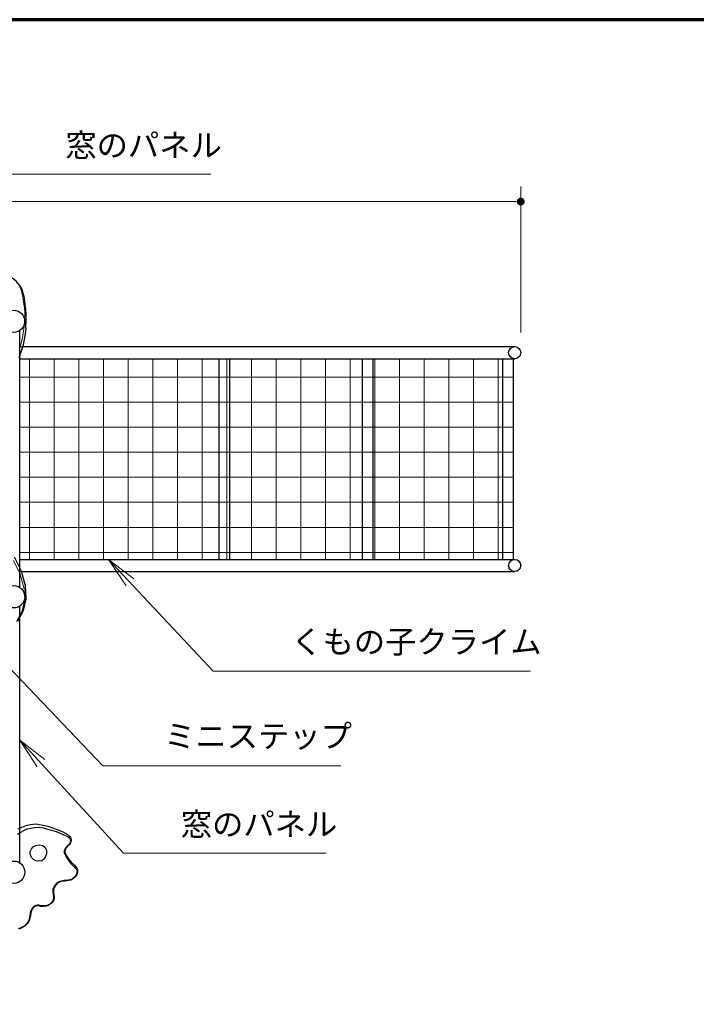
# Model space of a CAD drawing. Units: millimetres at full size, sheet at 1:50; details may follow other scales. Extents: x 750 to 20250, y 750 to 14100.
# Drawn here: x 5596 to 8299, y 10206 to 14100 of the extents above; entities that cross this region are included whole.
import ezdxf
from ezdxf.enums import TextEntityAlignment as Align

# ---------------------------------------------------------------- set-up
doc = ezdxf.new("R2010")
doc.units = ezdxf.units.MM
doc.header["$LTSCALE"] = 50
for name, color, linetype, lineweight in [('D-DCR-HCH', 8, 'Continuous', 13), ('D-STR-1', 1, 'Continuous', 25), ('D-STR-3', 251, 'Continuous', 9), ('D-STR-DIM', 7, 'Continuous', 13), ('D-STR-HTXT', 7, 'Continuous', 13), ('D-TTL', 7, 'Continuous', 70)]:
    doc.layers.add(name, color=color, linetype=linetype, lineweight=lineweight)
doc.styles.add('ＭＳ ゴシック', font='')
doc.styles.get('ＭＳ ゴシック').set_extended_font_data('MS Gothic')

# ---------------------------------------------------------------- blocks, each defined once
blk = doc.blocks.new('filled_dot')
at = {"color": 0, "linetype": 'Continuous', "lineweight": -2, "const_width": 1.25}
blk.add_lwpolyline([(-0.625, 0, 1), (0.625, 0, 1)], format="xyb", close=True, dxfattribs=at)
blk = doc.blocks.new('open_arrow')
at = {"color": 0, "linetype": 'Continuous', "lineweight": -2}
blk.add_lwpolyline([(7.5, 1.25), (0, 0), (7.5, -1.25)], dxfattribs=at)

msp = doc.modelspace()

# ---------------------------------------------------------------- linework, layer by layer
at = {"layer": 'D-DCR-HCH'}
for p, q in [((5635.87, 11971.64), (5635.87, 12745.06)), ((5734.39, 11971.64), (5734.39, 12745.06)), ((5832.91, 11971.64), (5832.91, 12745.06)), ((5931.43, 11971.64), (5931.43, 12745.06)), ((6029.95, 11971.64), (6029.95, 12745.06)), ((6128.47, 11971.64), (6128.47, 12745.06)), ((6226.99, 11971.64), (6226.99, 12745.06)), ((6325.51, 11971.64), (6325.51, 12745.06)), ((6424.03, 11971.64), (6424.03, 12745.06)), ((6522.54, 11971.64), (6522.54, 12745.06)), ((6621.06, 11971.64), (6621.06, 12745.06)), ((6719.58, 11971.64), (6719.58, 12745.06)), ((6818.1, 11971.64), (6818.1, 12745.06)), ((6916.62, 11971.64), (6916.62, 12745.06)), ((7015.14, 11971.64), (7015.14, 12745.06)), ((7113.66, 11971.64), (7113.66, 12745.06)), ((7212.18, 11971.64), (7212.18, 12745.06)), ((7310.7, 11971.64), (7310.7, 12745.06)), ((7409.22, 11971.64), (7409.22, 12745.06)), ((7507.74, 11971.64), (7507.74, 12745.06)), ((5598.02, 12671.64), (5640.08, 12671.64)), ((5640.08, 12671.64), (5931.43, 12671.64)), ((5931.43, 12671.64), (6409.73, 12671.64)), ((6409.73, 12671.64), (6451.79, 12671.64)), ((6451.79, 12671.64), (6719.58, 12671.64)), ((6719.58, 12671.64), (6972.68, 12671.64)), ((6972.68, 12671.64), (7014.75, 12671.64)), ((7014.75, 12671.64), (7507.74, 12671.64)), ((7507.74, 12671.64), (7525.14, 12671.64)), ((7525.14, 12671.64), (7567.21, 12671.64)), ((5598.02, 12571.64), (5640.08, 12571.64)), ((5640.08, 12571.64), (5931.43, 12571.64)), ((5931.43, 12571.64), (6409.73, 12571.64)), ((6409.73, 12571.64), (6451.79, 12571.64)), ((6451.79, 12571.64), (6719.58, 12571.64)), ((6719.58, 12571.64), (6972.68, 12571.64)), ((6972.68, 12571.64), (7014.75, 12571.64)), ((7014.75, 12571.64), (7507.74, 12571.64)), ((7507.74, 12571.64), (7525.14, 12571.64)), ((7525.14, 12571.64), (7567.21, 12571.64)), ((5598.02, 12471.64), (5640.08, 12471.64)), ((5640.08, 12471.64), (5931.43, 12471.64)), ((5931.43, 12471.64), (6409.73, 12471.64)), ((6409.73, 12471.64), (6451.79, 12471.64)), ((6451.79, 12471.64), (6719.58, 12471.64)), ((6719.58, 12471.64), (6972.68, 12471.64)), ((6972.68, 12471.64), (7014.75, 12471.64)), ((7014.75, 12471.64), (7507.74, 12471.64)), ((7507.74, 12471.64), (7525.14, 12471.64)), ((7525.14, 12471.64), (7567.21, 12471.64)), ((5598.02, 12371.64), (5640.08, 12371.64)), ((5640.08, 12371.64), (5931.43, 12371.64)), ((5931.43, 12371.64), (6409.73, 12371.64)), ((6409.73, 12371.64), (6451.79, 12371.64)), ((6451.79, 12371.64), (6719.58, 12371.64)), ((6719.58, 12371.64), (6972.68, 12371.64)), ((6972.68, 12371.64), (7014.75, 12371.64)), ((7014.75, 12371.64), (7507.74, 12371.64)), ((7507.74, 12371.64), (7525.14, 12371.64)), ((7525.14, 12371.64), (7567.21, 12371.64)), ((5598.02, 12271.64), (5640.08, 12271.64)), ((5640.08, 12271.64), (5931.43, 12271.64)), ((5931.43, 12271.64), (6409.73, 12271.64)), ((6409.73, 12271.64), (6451.79, 12271.64)), ((6451.79, 12271.64), (6719.58, 12271.64)), ((6719.58, 12271.64), (6972.68, 12271.64)), ((6972.68, 12271.64), (7014.75, 12271.64)), ((7014.75, 12271.64), (7507.74, 12271.64)), ((7507.74, 12271.64), (7525.14, 12271.64)), ((7525.14, 12271.64), (7567.21, 12271.64)), ((5598.02, 12171.64), (5640.08, 12171.64)), ((5640.08, 12171.64), (5931.43, 12171.64)), ((5931.43, 12171.64), (6409.73, 12171.64)), ((6409.73, 12171.64), (6451.79, 12171.64)), ((6451.79, 12171.64), (6719.58, 12171.64)), ((6719.58, 12171.64), (6972.68, 12171.64)), ((6972.68, 12171.64), (7014.75, 12171.64)), ((7014.75, 12171.64), (7507.74, 12171.64)), ((7507.74, 12171.64), (7525.14, 12171.64)), ((7525.14, 12171.64), (7567.21, 12171.64)), ((5598.02, 12071.64), (5640.08, 12071.64)), ((5640.08, 12071.64), (5931.43, 12071.64)), ((5931.43, 12071.64), (6409.73, 12071.64)), ((6409.73, 12071.64), (6451.79, 12071.64)), ((6451.79, 12071.64), (6719.58, 12071.64)), ((6719.58, 12071.64), (6972.68, 12071.64)), ((6972.68, 12071.64), (7014.75, 12071.64)), ((7014.75, 12071.64), (7507.74, 12071.64)), ((7507.74, 12071.64), (7525.14, 12071.64)), ((7525.14, 12071.64), (7567.21, 12071.64)), ((5598.02, 11971.64), (5640.08, 11971.64)), ((5635.87, 11943.66), (5635.87, 11971.64)), ((5640.08, 11971.64), (5931.43, 11971.64)), ((5734.39, 11943.66), (5734.39, 11971.64)), ((5832.91, 11943.66), (5832.91, 11971.64)), ((5931.43, 11943.66), (5931.43, 11971.64)), ((5931.43, 11971.64), (6409.73, 11971.64)), ((6029.95, 11943.66), (6029.95, 11971.64)), ((6128.47, 11943.66), (6128.47, 11971.64)), ((6226.99, 11943.66), (6226.99, 11971.64)), ((6325.51, 11943.66), (6325.51, 11971.64)), ((6409.73, 11971.64), (6451.79, 11971.64)), ((6424.03, 11943.66), (6424.03, 11971.64)), ((6451.79, 11971.64), (6719.58, 11971.64)), ((6522.54, 11943.66), (6522.54, 11971.64)), ((6621.06, 11943.66), (6621.06, 11971.64)), ((6719.58, 11943.66), (6719.58, 11971.64)), ((6719.58, 11971.64), (6972.68, 11971.64)), ((6818.1, 11943.66), (6818.1, 11971.64)), ((6916.62, 11943.66), (6916.62, 11971.64)), ((6972.68, 11971.64), (7014.75, 11971.64)), ((7014.75, 11971.64), (7507.74, 11971.64)), ((7015.14, 11943.66), (7015.14, 11971.64)), ((7113.66, 11943.66), (7113.66, 11971.64)), ((7212.18, 11943.66), (7212.18, 11971.64)), ((7310.7, 11943.66), (7310.7, 11971.64)), ((7409.22, 11943.66), (7409.22, 11971.64)), ((7507.74, 11943.66), (7507.74, 11971.64)), ((7507.74, 11971.64), (7525.14, 11971.64)), ((7525.14, 11971.64), (7567.21, 11971.64))]:
    msp.add_line(p, q, dxfattribs=at)
at = {"layer": 'D-STR-1'}
for p, q in [((5598.02, 11831.23), (5598.02, 12857.48)), ((5598.02, 12793.66), (7573.02, 12793.66)), ((5598.02, 12745.06), (7573.02, 12745.06)), ((6392.33, 12745.06), (6392.33, 11943.66)), ((6435.03, 12745.06), (6435.03, 11943.66)), ((6963.75, 12745.06), (6963.75, 11943.66)), ((7006.45, 12745.06), (7006.45, 11943.66)), ((7524.51, 12745.06), (7524.51, 11943.66)), ((7567.21, 12745.06), (7567.21, 11943.66)), ((5598.02, 11943.66), (7573.02, 11943.66)), ((5598.02, 11895.06), (7573.02, 11895.06)), ((5598.02, 10731.23), (5598.02, 11757.48))]:
    msp.add_line(p, q, dxfattribs=at)
for points in [[(5621.29, 12870.33), (5623.11, 12898.01), (5622.92, 12921.98), (5621.74, 12942.83), (5614.16, 12994.99), (5613.87, 12996.27), (5606.48, 13022.08), (5599.78, 13034.43), (5599.01, 13035.36), (5582.92, 13054.55), (5570.89, 13064.58), (5546.73, 13078.93), (5530.69, 13085.57), (5501.17, 13093.45), (5482.92, 13095.97), (5482.74, 13095.98), (5451.48, 13096.5), (5451.37, 13096.5), (5432.97, 13094.6), (5402.96, 13087.72), (5399.15, 13086.47), (5353.98, 13073.21), (5306.02, 13067.66)], [(5621.24, 12869.01), (5619.2, 12845.11), (5610.58, 12800.36), (5610.29, 12799.08), (5594.06, 12747.38)], [(5589.69, 11696.96), (5612.58, 11739.48), (5622.9, 11784.39), (5623.2, 11785.69), (5623.2, 11792.05), (5620.53, 11837.55), (5604.03, 11897.07), (5576.76, 11953.13)], [(5588.4, 10846.65), (5601.8, 10854.83), (5612.81, 10861.52), (5628.1, 10866.91), (5643.03, 10869.87), (5657.79, 10872.99), (5671.08, 10873.94), (5690.21, 10871.52), (5704, 10868.07), (5718.44, 10864.2), (5737.97, 10858.74), (5755.57, 10851.28), (5769.02, 10845.56), (5788.57, 10836.4), (5797.12, 10829.91), (5798.76, 10827.21), (5799.46, 10818.75), (5797.79, 10812.32), (5792.55, 10804), (5786.45, 10797.89), (5781.84, 10793.5), (5777.51, 10786.94), (5774.77, 10779.37), (5774.47, 10772.07), (5776.48, 10765.75), (5783.09, 10753.31), (5797.33, 10733.08), (5807.11, 10722.16), (5815.46, 10714.4), (5820.65, 10710.08), (5823.85, 10705.53), (5825.71, 10699.16), (5825.57, 10692.7), (5824.03, 10687.7), (5820.2, 10680.27), (5814.38, 10673.34), (5805.71, 10667.02), (5798.28, 10664.11), (5788.67, 10662.5), (5774.33, 10660.7), (5763.69, 10659.17), (5757.12, 10657.21), (5749.24, 10653.02), (5742.29, 10647.25), (5737.63, 10641.8), (5732.91, 10634.49), (5729.83, 10625.61), (5729.3, 10619.05), (5730.45, 10606.7), (5731.76, 10595.83), (5731.85, 10587.42), (5729.1, 10579.6), (5724.35, 10572.77), (5717.51, 10566.83), (5706.67, 10561.86), (5700.2, 10560.19), (5690.85, 10559.39), (5682.16, 10560.6), (5673.87, 10562.16), (5667.35, 10562.91), (5661.78, 10561.32), (5656.31, 10558.68), (5650.55, 10554.11), (5646.48, 10549.17), (5643.4, 10544.04), (5640.46, 10536.71), (5638.82, 10530.14), (5637, 10521.21), (5636.38, 10515.96), (5635.56, 10509.57), (5632.65, 10501.1), (5628.91, 10494.47), (5625.34, 10489.3), (5620.39, 10484.08), (5614.4, 10478.87), (5607.2, 10474.25), (5601.69, 10471.89), (5594.87, 10469.76)], [(5591.12, 10867.44), (5597.79, 10870.76), (5605.72, 10874.15), (5618.6, 10879.67), (5628.44, 10882.15), (5640.47, 10885.19), (5650.3, 10886.01), (5662.86, 10886.91), (5674.52, 10885.01), (5691.3, 10882.02), (5709.19, 10877.82), (5721.81, 10873.81), (5735.84, 10869.16), (5768.49, 10855.89), (5790.84, 10843.92), (5797.2, 10837.57), (5801.33, 10830.31), (5802.11, 10821.51), (5799.19, 10811.67), (5795.13, 10804.74), (5788.4, 10797.79), (5782.62, 10792.2), (5778.6, 10785.81), (5776.57, 10778.16), (5776.83, 10775.32), (5778.38, 10770.57), (5789.07, 10751.41), (5797.39, 10740.43), (5803.81, 10732.76), (5815.51, 10721.9), (5822.9, 10714.74), (5824.81, 10712.33), (5827.61, 10706.29), (5828.17, 10700.84), (5828.14, 10695.28), (5826.17, 10688.38), (5823.04, 10681.99), (5818.42, 10675.28), (5812.71, 10669.84), (5808.13, 10666.64), (5801.65, 10663.12), (5793.26, 10660.85), (5777.76, 10658.91), (5761.75, 10656.67), (5751.08, 10652.39), (5744.55, 10647.36), (5738.4, 10640.4), (5734.3, 10633.21), (5731.96, 10625.89), (5732.29, 10614.56), (5734.43, 10596.86), (5734.32, 10590.46), (5732.72, 10584.18), (5729.63, 10577.7), (5726.07, 10572.57), (5720.46, 10567.38), (5713.75, 10563.12), (5703.95, 10559.16), (5693.79, 10557.01), (5687.28, 10557.04), (5679.43, 10557.98), (5670.52, 10560.83), (5666.61, 10560.63), (5660.14, 10558.79), (5653.92, 10554.99), (5650.54, 10552.1), (5646.75, 10547.21), (5643.49, 10539.96), (5641.41, 10532.55), (5639.46, 10523.16), (5638.31, 10513.8), (5637.94, 10510.97), (5634.36, 10500.99), (5631.42, 10495.78), (5627.55, 10489.86), (5624.17, 10486.04), (5617.52, 10479.47), (5608.44, 10473.29), (5600.06, 10469.45), (5591.21, 10467.03)]]:
    msp.add_lwpolyline(points, dxfattribs=at)
msp.add_lwpolyline([(5703.72, 10767.89), (5700.33, 10757.24), (5694.41, 10747.3), (5685.36, 10740.33), (5672.85, 10738.33), (5661.86, 10740.11), (5651.64, 10745.25), (5644.22, 10753.05), (5639.35, 10767.07), (5639.15, 10777.63), (5643.91, 10787.79), (5651.2, 10795.31), (5661.43, 10800.82), (5674.99, 10803.51), (5688.87, 10800.98), (5697.48, 10794.92), (5702.89, 10785.56), (5704.31, 10777.42)], close=True, dxfattribs=at)
for centre, radius in [((5573.02, 12894.36), 44.55), ((7573.02, 12769.36), 24.3), ((7573.02, 11919.36), 24.3), ((5573.02, 11794.36), 44.55), ((5573.02, 10694.36), 44.55)]:
    msp.add_circle(centre, radius, dxfattribs=at)
at = {"layer": 'D-STR-3'}
for points in [[(5594.59, 13035.68), (5601.04, 13023.8), (5608.23, 12998.61), (5615.75, 12946.82), (5616.92, 12926.13), (5615.26, 12873.54), (5608.58, 12828.95), (5594.63, 12777.29)], [(5571.5, 11939.64), (5598.51, 11884.1), (5614.57, 11826.48), (5617.21, 11781.7), (5607.07, 11737.6), (5584.59, 11695.84)]]:
    msp.add_lwpolyline(points, dxfattribs=at)
at = {"layer": 'D-STR-DIM'}
for p, q in [((7597.32, 12849.36), (7597.32, 13432.59)), ((1542.02, 13372.59), (7597.32, 13372.59))]:
    msp.add_line(p, q, dxfattribs=at)
at = {"layer": 'D-STR-HTXT'}
for points in [[(5051.09, 12915.61), (5550.35, 13482.25), (5567.02, 13482.25), (6359.77, 13482.25), (5963.39, 13482.25)], [(5951.88, 11943.66), (6369.15, 11497.6), (6385.82, 11497.6), (7636.82, 11497.6), (7011.32, 11497.6)], [(5444.27, 11626.08), (5928.2, 11118.59), (5944.87, 11118.59), (6879.24, 11118.59), (6412.06, 11118.59)], [(5598.02, 11222.26), (6011.28, 10770.4), (6027.94, 10770.4), (6820.69, 10770.4), (6424.32, 10770.4)]]:
    msp.add_lwpolyline(points, dxfattribs=at)
at = {"layer": 'D-TTL'}
msp.add_lwpolyline([(750, 750), (750, 14100), (20250, 14100), (20250, 750)], close=True, dxfattribs=at)

# ---------------------------------------------------------------- block references
at = {"layer": 'D-STR-DIM', "xscale": 12.5, "yscale": 12.5, "rotation": 180}
msp.add_blockref('filled_dot', (7597.32, 13372.59), dxfattribs=at)
at = {"layer": 'D-STR-HTXT', "xscale": 16.7, "yscale": 16.7}
for p, rotation in [((5951.88, 11943.66), 313.1), ((5598.02, 11222.26), 312.4)]:
    msp.add_blockref('open_arrow', p, dxfattribs=dict(at, rotation=rotation))

# ---------------------------------------------------------------- texts
at = {"layer": 'D-STR-HTXT', "style": 'ＭＳ ゴシック'}
for s, p in [('窓のパネル', (6403.92, 13598.02)), ('くもの子クライム', (7680.84, 11614.64)), ('ミニステップ', (6923.27, 11237.85)), ('窓のパネル', (6864.84, 10886.17))]:
    msp.add_text(s, height=91.64, dxfattribs=at).set_placement(p, align=Align.MIDDLE_RIGHT)

doc.saveas('drawing.dxf')
